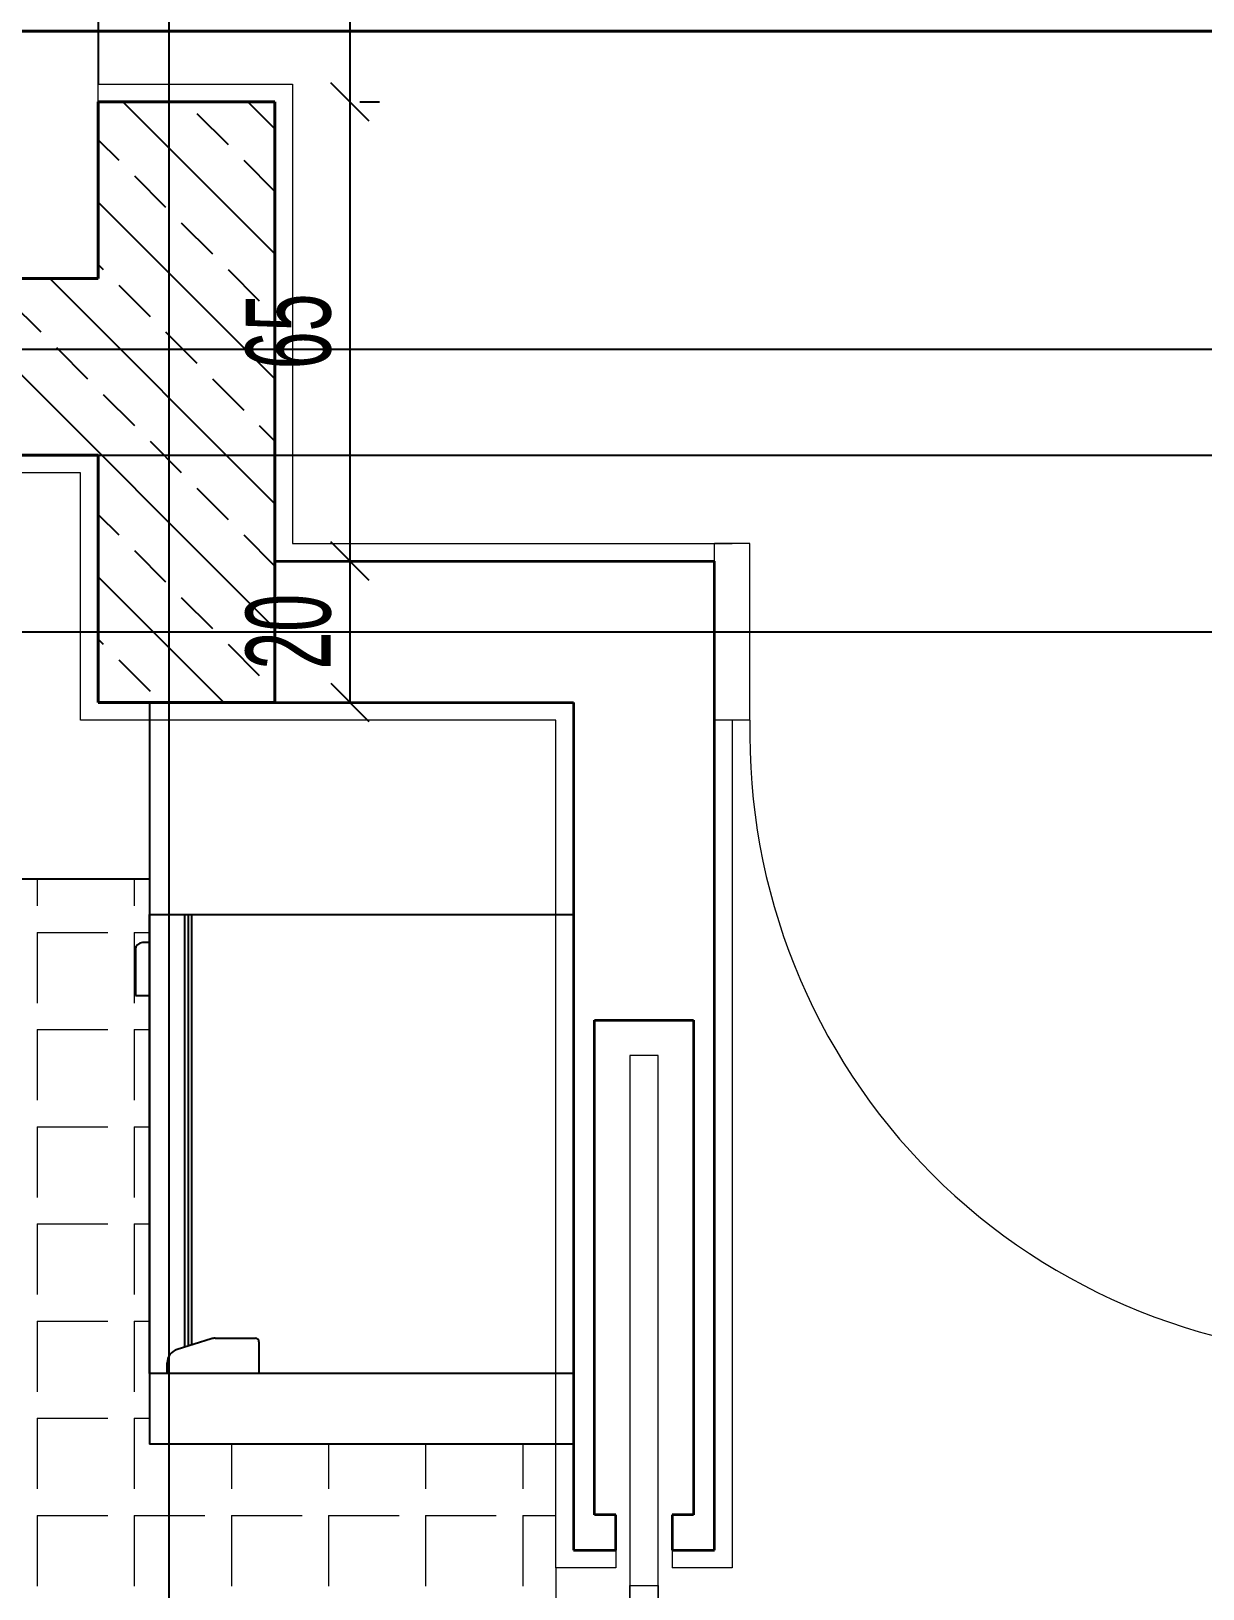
# Model space of a CAD drawing. Header units: inches. Extents: x -7543 to -822, y 102837 to 190349.
# Drawn here: x -831.58278 to -831.5496, y 102836.93034 to 102836.97443 of the extents above; entities that cross this region are included whole.
import ezdxf

# ---------------------------------------------------------------- set-up
doc = ezdxf.new("R2010")
doc.units = ezdxf.units.IN
doc.header["$MEASUREMENT"] = 0
doc.linetypes.add('DASHDOTX2', pattern=[2, 1, -0.5, 0, -0.5])
doc.linetypes.add('DASHED', pattern=[19.049999999999997, 12.7, -6.35])
doc.layers.get('0').update_dxf_attribs({"lineweight": 25})
for name, color, linetype, lineweight in [('AKS', 1, 'Continuous', 25), ('ICOL', 55, 'Continuous', 25), ('İZ DÜŞÜM', 253, 'Continuous', 20), ('KESİT', 7, 'Continuous', 40), ('KOLON', 2, 'Continuous', 40), ('SIVA', 150, 'Continuous', 15), ('TARAMA', 8, 'Continuous', 25)]:
    doc.layers.add(name, color=color, linetype=linetype, lineweight=lineweight)
for name, color, linetype, lineweight, true_color in [('ASANSÖR', 7, 'Continuous', 25, 0xf6e21c), ('DUVAR', 7, 'Continuous', 35, 0xfc4642), ('KAPI', 7, 'Continuous', 18, 0xffb360), ('TEFRİŞ', 7, 'Continuous', 25, 0x78462c)]:
    doc.layers.add(name, color=color, linetype=linetype, lineweight=lineweight, true_color=true_color)
doc.styles.add('OLCU', font='tromand.shx', dxfattribs={"width": 0.6, "height": 12})

# ---------------------------------------------------------------- blocks, each defined once
blk = doc.blocks.new('_Oblique')
at = {"color": 0, "linetype": 'ByBlock', "lineweight": -2}
blk.add_line((-0.5, -0.5), (0.5, 0.5), dxfattribs=at)

msp = doc.modelspace()

# ---------------------------------------------------------------- linework, layer by layer
at = {"layer": 'AKS', "linetype": 'DASHDOTX2', "ltscale": 10}
for p, q in [((-831.5788773943481, 102837.241780972), (-831.5788773943481, 102836.7293249838)), ((-831.6986646402642, 102836.9654307916), (-831.3280608453938, 102836.9654307916)), ((-831.6986646402642, 102836.9624307916), (-831.3280608453938, 102836.9624307916)), ((-831.6986646402642, 102836.9574307916), (-831.3280608453938, 102836.9574307916))]:
    msp.add_line(p, q, dxfattribs=at)
at = {"layer": 'ASANSÖR'}
msp.add_line((-831.580877394348, 102836.9979307916), (-831.580877394348, 102836.9729307916), dxfattribs=at)
at = {"layer": 'DUVAR'}
for p, q in [((-831.575877394348, 102836.9594307916), (-831.56342764688, 102836.9594307916)), ((-831.5634276468799, 102836.9314307916), (-831.56342764688, 102836.9594307916)), ((-831.575877394348, 102836.9554307916), (-831.56742764688, 102836.9554307916)), ((-831.56742764688, 102836.9554307916), (-831.5674276468799, 102836.9314307916)), ((-831.5668276468798, 102836.9324307916), (-831.5668276468798, 102836.9464307916)), ((-831.5668276468798, 102836.9464307916), (-831.5640276468798, 102836.9464307916)), ((-831.5640276468798, 102836.9464307916), (-831.5640276468798, 102836.9324307916)), ((-831.5662276468798, 102836.9324307916), (-831.5668276468798, 102836.9324307916)), ((-831.5662276468798, 102836.9314307916), (-831.5662276468798, 102836.9324307916)), ((-831.5640276468798, 102836.9324307916), (-831.5646276468798, 102836.9324307916)), ((-831.5646276468798, 102836.9324307916), (-831.5646276468798, 102836.9314307916)), ((-831.5674276468799, 102836.9314307916), (-831.5662276468798, 102836.9314307916)), ((-831.5646276468798, 102836.9314307916), (-831.5634276468799, 102836.9314307916))]:
    msp.add_line(p, q, dxfattribs=at)
at = {"layer": 'ICOL'}
for p, q in [((-831.5737581352453, 102836.9984307916), (-831.5737581352453, 102836.9724307916)), ((-831.5737581352453, 102836.9724307916), (-831.5737581352453, 102836.9594307916)), ((-831.5737581352453, 102836.9594307916), (-831.5737581352453, 102836.9554307916))]:
    msp.add_line(p, q, dxfattribs=at)
at = {"layer": 'ICOL', "color": 53}
for p, q in [((-831.5734773943481, 102836.9724307916), (-831.5729181352453, 102836.9724307916)), ((-831.5734773943481, 102836.9724307916), (-831.5729181352453, 102836.9724307916)), ((-831.5720053794769, 102836.9594307916), (-831.5729181352453, 102836.9594307916)), ((-831.5720053794769, 102836.9594307916), (-831.5729181352453, 102836.9594307916)), ((-831.5721863180472, 102836.9554307916), (-831.5729181352453, 102836.9554307916))]:
    msp.add_line(p, q, dxfattribs=at)
at = {"layer": 'İZ DÜŞÜM'}
for p, q in [((-831.5826093845859, 102836.9504307916), (-831.5826093845859, 102836.9496687661)), ((-831.5798593845859, 102836.9504307916), (-831.5798593845859, 102836.9496687661)), ((-831.5826093845859, 102836.9489187661), (-831.5826093845859, 102836.9469187661)), ((-831.5826093845859, 102836.9489187661), (-831.580609384586, 102836.9489187661)), ((-831.5798593845859, 102836.9489187661), (-831.5798593845859, 102836.9469187661)), ((-831.5798593845859, 102836.9489187661), (-831.5794276468799, 102836.9489187661)), ((-831.5826093845859, 102836.9461687661), (-831.5826093845859, 102836.9441687661)), ((-831.5826093845859, 102836.9461687661), (-831.580609384586, 102836.9461687661)), ((-831.5798593845859, 102836.9461687661), (-831.5798593845859, 102836.9441687661)), ((-831.5798593845859, 102836.9461687661), (-831.5794276468799, 102836.9461687661)), ((-831.5826093845859, 102836.9434187661), (-831.5826093845859, 102836.9414187661)), ((-831.5826093845859, 102836.9434187661), (-831.580609384586, 102836.9434187661)), ((-831.5798593845859, 102836.9434187661), (-831.5798593845859, 102836.9414187661)), ((-831.5798593845859, 102836.9434187661), (-831.5794276468799, 102836.9434187661)), ((-831.5826093845859, 102836.9406687661), (-831.5826093845859, 102836.9386687661)), ((-831.5826093845859, 102836.9406687661), (-831.580609384586, 102836.9406687661)), ((-831.5798593845859, 102836.9406687661), (-831.5798593845859, 102836.9386687661)), ((-831.5798593845859, 102836.9406687661), (-831.5794276468799, 102836.9406687661)), ((-831.5826093845859, 102836.9379187661), (-831.5826093845859, 102836.9359187661)), ((-831.5826093845859, 102836.9379187661), (-831.580609384586, 102836.9379187661)), ((-831.5798593845859, 102836.9379187661), (-831.5798593845859, 102836.9359187661)), ((-831.5798593845859, 102836.9379187661), (-831.5794276468799, 102836.9379187661)), ((-831.5826093845859, 102836.9351687661), (-831.5826093845859, 102836.9331687661)), ((-831.5826093845859, 102836.9351687661), (-831.580609384586, 102836.9351687661)), ((-831.5798593845859, 102836.9351687661), (-831.5798593845859, 102836.9331687661)), ((-831.5798593845859, 102836.9351687661), (-831.5794276468799, 102836.9351687661)), ((-831.5771093845859, 102836.9344307916), (-831.5771093845859, 102836.9331687661)), ((-831.5743593845859, 102836.9344307916), (-831.5743593845859, 102836.9331687661)), ((-831.5716093845859, 102836.9344307916), (-831.5716093845859, 102836.9331687661)), ((-831.568859384586, 102836.9344307916), (-831.568859384586, 102836.9331687661)), ((-831.5826093845859, 102836.9324187661), (-831.5826093845859, 102836.9304187661)), ((-831.5826093845859, 102836.9324187661), (-831.580609384586, 102836.9324187661)), ((-831.5798593845859, 102836.9324187661), (-831.5798593845859, 102836.9304187661)), ((-831.5798593845859, 102836.9324187661), (-831.577859384586, 102836.9324187661)), ((-831.5771093845859, 102836.9324187661), (-831.5771093845859, 102836.9304187661)), ((-831.5771093845859, 102836.9324187661), (-831.575109384586, 102836.9324187661)), ((-831.5743593845859, 102836.9324187661), (-831.5743593845859, 102836.9304187661)), ((-831.5743593845859, 102836.9324187661), (-831.572359384586, 102836.9324187661)), ((-831.5716093845859, 102836.9324187661), (-831.5716093845859, 102836.9304187661)), ((-831.5716093845859, 102836.9324187661), (-831.5696093845859, 102836.9324187661)), ((-831.568859384586, 102836.9324187661), (-831.568859384586, 102836.9304187661)), ((-831.568859384586, 102836.9324187661), (-831.5679276468799, 102836.9324187661)), ((-831.5679276468799, 102836.9309307916), (-831.5679276468799, 102836.9149307916))]:
    msp.add_line(p, q, dxfattribs=at)
at = {"layer": 'KAPI'}
for p, q in [((-831.56342764688, 102836.9549307916), (-831.56342764688, 102836.9599307916)), ((-831.5624276468799, 102836.9599307916), (-831.5634276468797, 102836.9599307916)), ((-831.56242764688, 102836.9549307916), (-831.5624276468799, 102836.9599307916)), ((-831.56242764688, 102836.9549307916), (-831.56342764688, 102836.9549307916)), ((-831.5650276468798, 102836.9454307916), (-831.5658276468798, 102836.9454307916)), ((-831.5658276468798, 102836.9454307916), (-831.5658276468798, 102836.9277507916)), ((-831.5650276468798, 102836.9277507916), (-831.5650276468798, 102836.9454307916)), ((-831.5658276468798, 102836.9284307916), (-831.5658276468798, 102836.9304307916)), ((-831.5658276468798, 102836.9304307916), (-831.5650276468798, 102836.9304307916)), ((-831.5650276468798, 102836.9304307916), (-831.5650276468798, 102836.9284307916))]:
    msp.add_line(p, q, dxfattribs=at)
msp.add_arc((-831.54482764688, 102836.9545307916), 0.01760454486773231, 178.6980473996314, 271.3019526717086, dxfattribs=at)
at = {"layer": 'KESİT', "linetype": 'DASHED'}
msp.add_line((-831.696395203831, 102836.9744292097), (-831.4489098118345, 102836.9744292097), dxfattribs=at)
at = {"layer": 'KOLON'}
for p, q in [((-831.5808773943481, 102836.9674307916), (-831.5808773943481, 102836.9724307916)), ((-831.5808773943481, 102836.9724307916), (-831.575877394348, 102836.9724307916)), ((-831.575877394348, 102836.9724307916), (-831.575877394348, 102836.9664307916)), ((-831.617877394348, 102836.9674307916), (-831.5808773943481, 102836.9674307916)), ((-831.575877394348, 102836.9664307916), (-831.575877394348, 102836.9624307916)), ((-831.580877394348, 102836.9624307916), (-831.617877394348, 102836.9624307916)), ((-831.580877394348, 102836.9554307916), (-831.580877394348, 102836.9624307916)), ((-831.575877394348, 102836.9624307916), (-831.575877394348, 102836.9554307916)), ((-831.575877394348, 102836.9554307916), (-831.580877394348, 102836.9554307916))]:
    msp.add_line(p, q, dxfattribs=at)
at = {"layer": 'SIVA'}
for p, q in [((-831.5808773943481, 102836.9729307916), (-831.5753773943482, 102836.9729307916)), ((-831.5808773943481, 102836.9724307916), (-831.5808773943481, 102836.9729307916)), ((-831.5753773943482, 102836.9729307916), (-831.575377394348, 102836.9664307916)), ((-831.575377394348, 102836.9664307916), (-831.575377394348, 102836.9624307916)), ((-831.575377394348, 102836.9624307916), (-831.575377394348, 102836.9599307916)), ((-831.581377394348, 102836.9619307916), (-831.618377394348, 102836.9619307916)), ((-831.581377394348, 102836.9549307916), (-831.581377394348, 102836.9619307916)), ((-831.575377394348, 102836.9599307916), (-831.56292764688, 102836.9599307916)), ((-831.575377394348, 102836.9549307916), (-831.581377394348, 102836.9549307916)), ((-831.56792764688, 102836.9549307916), (-831.5763773943481, 102836.9549307916)), ((-831.5679276468799, 102836.9309307916), (-831.56792764688, 102836.9549307916)), ((-831.5629276468799, 102836.9549307916), (-831.5629276468799, 102836.9309307916)), ((-831.5662276468798, 102836.9314307916), (-831.5662276468798, 102836.9309307916)), ((-831.5646276468798, 102836.9314307916), (-831.5646276468798, 102836.9309307916)), ((-831.5662276468798, 102836.9309307916), (-831.5679276468799, 102836.9309307916)), ((-831.5629276468799, 102836.9309307916), (-831.5646276468798, 102836.9309307916))]:
    msp.add_line(p, q, dxfattribs=at)
at = {"layer": 'TARAMA'}
for p, q in [((-831.5801831223841, 102836.9724307916), (-831.575877394348, 102836.9681250635)), ((-831.5766475884782, 102836.9724307916), (-831.575877394348, 102836.9716605975)), ((-831.5780867085036, 102836.9721021447), (-831.5772028250271, 102836.9712182612)), ((-831.5808773943481, 102836.9713572966), (-831.5802964171949, 102836.9707763194)), ((-831.5767608832889, 102836.9707763194), (-831.575877394348, 102836.9698928305)), ((-831.5798544754566, 102836.9703343777), (-831.5789705919801, 102836.9694504942)), ((-831.5808773943481, 102836.9695895296), (-831.575877394348, 102836.9645895296)), ((-831.5785286502419, 102836.9690085525), (-831.5776447667654, 102836.968124669)), ((-831.5808773943481, 102836.9678217627), (-831.5807383589331, 102836.9676827273)), ((-831.5772028250271, 102836.9676827273), (-831.5763189415507, 102836.9667988438)), ((-831.5857897241019, 102836.9674307916), (-831.575877394348, 102836.9575184618)), ((-831.582254190196, 102836.9674307916), (-831.575877394348, 102836.9610539957)), ((-831.5802964171949, 102836.9672407855), (-831.5794125337184, 102836.9663569021)), ((-831.5833900093626, 102836.9667988438), (-831.5825061258861, 102836.9659149603)), ((-831.5789705919801, 102836.9659149603), (-831.5780867085036, 102836.9650310768)), ((-831.5820641841478, 102836.9654730186), (-831.5811803006713, 102836.9645891351)), ((-831.5776447667654, 102836.9645891351), (-831.5767608832889, 102836.9637052516)), ((-831.5807383589331, 102836.9641471934), (-831.5798544754566, 102836.9632633099)), ((-831.5763189415507, 102836.9632633099), (-831.575877394348, 102836.9628217627)), ((-831.5794125337184, 102836.9628213682), (-831.5785286502419, 102836.9619374847)), ((-831.5780867085036, 102836.9614955429), (-831.5772028250271, 102836.9606116595)), ((-831.580877394348, 102836.9607506949), (-831.5802964171949, 102836.9601697177)), ((-831.5767608832889, 102836.9601697177), (-831.575877394348, 102836.9592862288)), ((-831.5798544754566, 102836.959727776), (-831.5789705919801, 102836.9588438925)), ((-831.580877394348, 102836.9589829279), (-831.5773252580082, 102836.9554307916)), ((-831.5785286502419, 102836.9584019508), (-831.5776447667654, 102836.9575180673)), ((-831.580877394348, 102836.957215161), (-831.5807383589331, 102836.9570761256)), ((-831.5772028250271, 102836.9570761256), (-831.5763189415507, 102836.9561922421)), ((-831.5802964171949, 102836.9566341838), (-831.5794125337184, 102836.9557503003)), ((-831.580877394348, 102836.955447394), (-831.580860791914, 102836.9554307916))]:
    msp.add_line(p, q, dxfattribs=at)
at = {"layer": 'TEFRİŞ'}
for p, q in [((-831.5794276468799, 102836.9554307916), (-831.5794276468799, 102836.9344307916)), ((-831.5794276468799, 102836.9554307916), (-831.5794276468799, 102836.9344307916)), ((-831.5794276468799, 102836.9504307916), (-831.643877394348, 102836.9504307916)), ((-831.5794276468799, 102836.9364307916), (-831.5794276468799, 102836.9494307916)), ((-831.5794276468799, 102836.9494307916), (-831.5674276468799, 102836.9494307916)), ((-831.5794276468799, 102836.9364307916), (-831.5794276468799, 102836.9494307916)), ((-831.5794276468799, 102836.9494307916), (-831.5674276468799, 102836.9494307916)), ((-831.57842764688, 102836.9371846316), (-831.57842764688, 102836.9494307916)), ((-831.57842764688, 102836.9371846316), (-831.57842764688, 102836.9494307916)), ((-831.5783276468799, 102836.9372154116), (-831.5783276468799, 102836.9494307916)), ((-831.5783276468799, 102836.9372154116), (-831.5783276468799, 102836.9494307916)), ((-831.5782276468799, 102836.9372461716), (-831.5782276468799, 102836.9494307916)), ((-831.5782276468799, 102836.9372461716), (-831.5782276468799, 102836.9494307916)), ((-831.5674276468799, 102836.9494307916), (-831.5674276468799, 102836.9364307916)), ((-831.5674276468799, 102836.9494307916), (-831.5674276468799, 102836.9364307916)), ((-831.5794276468799, 102836.9486307916), (-831.57962764688, 102836.9486307916)), ((-831.5794276468799, 102836.9486307916), (-831.57962764688, 102836.9486307916)), ((-831.57982764688, 102836.9484307916), (-831.57982764688, 102836.9471307916)), ((-831.57982764688, 102836.9484307916), (-831.57982764688, 102836.9471307916)), ((-831.57982764688, 102836.9471307916), (-831.5794276468799, 102836.9471307916)), ((-831.57982764688, 102836.9471307916), (-831.5794276468799, 102836.9471307916)), ((-831.5776851268799, 102836.9374131116), (-831.5786452868799, 102836.9371176716)), ((-831.5776851268799, 102836.9374131116), (-831.5786452868799, 102836.9371176716)), ((-831.57756750688, 102836.9374307916), (-831.5764276468799, 102836.9374307916)), ((-831.57756750688, 102836.9374307916), (-831.5764276468799, 102836.9374307916)), ((-831.5763276468799, 102836.9373307916), (-831.5763276468799, 102836.9364307916)), ((-831.5763276468799, 102836.9373307916), (-831.5763276468799, 102836.9364307916)), ((-831.57892764688, 102836.9364307916), (-831.57892764688, 102836.9367353716)), ((-831.57892764688, 102836.9364307916), (-831.57892764688, 102836.9367353716)), ((-831.5674276468799, 102836.9364307916), (-831.5794276468799, 102836.9364307916)), ((-831.5674276468799, 102836.9364307916), (-831.5794276468799, 102836.9364307916)), ((-831.5763276468799, 102836.9364307916), (-831.57892764688, 102836.9364307916)), ((-831.5763276468799, 102836.9364307916), (-831.57892764688, 102836.9364307916)), ((-831.5674276468799, 102836.9344307916), (-831.5794276468799, 102836.9344307916)), ((-831.5674276468799, 102836.9344307916), (-831.5794276468799, 102836.9344307916))]:
    msp.add_line(p, q, dxfattribs=at)
for centre, radius, start, end in [((-831.57962764688, 102836.9484307916), 0.0002, 90, 180), ((-831.57962764688, 102836.9484307916), 0.0002, 90, 180), ((-831.57962764688, 102836.9473307916), 0.0002, 180, 180), ((-831.57962764688, 102836.9473307916), 0.0002, 180, 180), ((-831.5785276468799, 102836.9367353716), 0.0004, 107.1027289613851, 180), ((-831.5785276468799, 102836.9367353716), 0.0004, 107.1027289613851, 180), ((-831.57756750688, 102836.9370307916), 0.0004, 90, 107.1027289613851), ((-831.57756750688, 102836.9370307916), 0.0004, 90, 107.1027289613851), ((-831.5764276468799, 102836.9373307916), 0.0001, 0, 90), ((-831.5764276468799, 102836.9373307916), 0.0001, 0, 90)]:
    msp.add_arc(centre, radius, start, end, dxfattribs=at)

# ---------------------------------------------------------------- block references
at = {"layer": 'ICOL', "xscale": 0.001080000001820736, "yscale": 0.001080000001820736, "zscale": 0.001080000001820736}
for p, rotation in [((-831.5737581352453, 102836.9724307916), 90), ((-831.5737581352453, 102836.9724307916), 270), ((-831.5737581352453, 102836.9594307916), 90), ((-831.5737581352453, 102836.9594307916), 270), ((-831.5737581352453, 102836.9554307916), 270)]:
    msp.add_blockref('_Oblique', p, dxfattribs=dict(at, rotation=rotation))

# ---------------------------------------------------------------- texts
at = {"layer": 'ICOL', "char_height": 0.0024, "attachment_point": 5, "rotation": 90, "style": 'OLCU'}
for s, insert in [('\\A1;65', (-831.5754861352452, 102836.9659307916)), ('\\A1;20', (-831.5754861352452, 102836.9574307916))]:
    msp.add_mtext(s, dxfattribs=dict(at, insert=insert))

doc.saveas('drawing.dxf')
